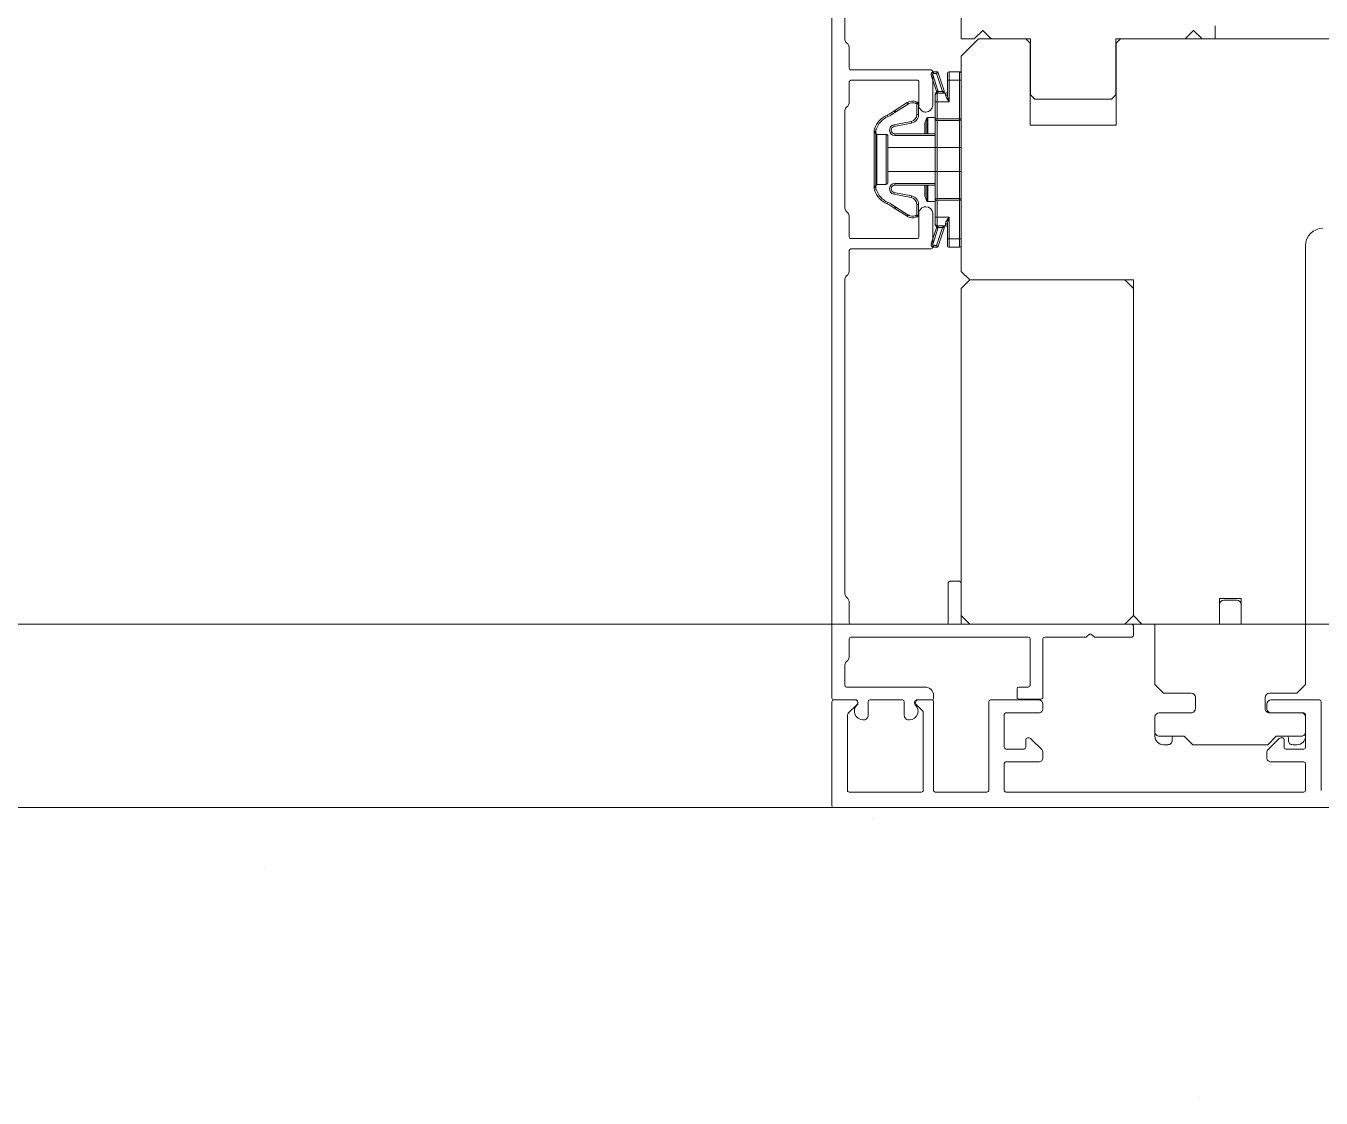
# Model space of a CAD drawing. Header units: metres. Extents: x 0.003 to 0.843, y 0.003 to 0.597.
# Drawn here: x 0.420288 to 0.423296, y 0.201496 to 0.203988 of the extents above; entities that cross this region are included whole.
import ezdxf

# ---------------------------------------------------------------- set-up
doc = ezdxf.new("R2010")
doc.units = ezdxf.units.M
for name, pattern in [('AUSGEZOGEN', [0]), ('PHANTOM', [63.50000000000001, 31.75, -6.35, 6.35, -6.35, 6.35, -6.35]), ('PUNKT', [6.35, 0, -6.35]), ('VERDECKT', [9.524999999999999, 6.35, -3.175])]:
    doc.linetypes.add(name, pattern=pattern)
for name, color, linetype, lineweight in [('Bodenplatte', 7, 'AUSGEZOGEN', 18), ('Decke', 7, 'AUSGEZOGEN', 35), ('Deckendaemmung', 7, 'AUSGEZOGEN', 13), ('Fenster', 7, 'AUSGEZOGEN', 18), ('Wand Beton bewehrt', 7, 'AUSGEZOGEN', 35)]:
    doc.layers.add(name, color=color, linetype=linetype, lineweight=lineweight)

msp = doc.modelspace()

# ---------------------------------------------------------------- linework, layer by layer
at = {"layer": 'Bodenplatte', "color": 92, "linetype": 'VERDECKT', "lineweight": 18, "true_color": 0x00c600}
msp.add_line((0.3223599928617479, 0.2025973625236443), (0.6343599858880049, 0.2025973625236443), dxfattribs=at)
at = {"layer": 'Decke', "color": 92, "linetype": 'PHANTOM', "lineweight": 18, "true_color": 0x00c600}
msp.add_line((0.3223599928617479, 0.2025973625236443), (0.6343599858880049, 0.2025973625236443), dxfattribs=at)
at = {"layer": 'Deckendaemmung', "color": 211, "linetype": 'AUSGEZOGEN', "lineweight": 13, "true_color": 0xff70ff}
for p, q in [((0.4222532176147558, 0.2021442205277), (0.4222532176147558, 0.2021442205277)), ((0.4208437723122629, 0.202030819249485), (0.4208437723122629, 0.202030819249485)), ((0.4230146409051097, 0.2014961985155611), (0.4230146409051097, 0.2014961985155611))]:
    msp.add_line(p, q, dxfattribs=at)
at = {"layer": 'Fenster', "color": 7, "linetype": 'AUSGEZOGEN', "lineweight": 13}
for p, q in [((0.4221600098893176, 0.2024253548004686), (0.422160006535746, 0.2043533547603233)), ((0.4224600063896671, 0.2039573552906673), (0.4224600056939054, 0.2043573552817257)), ((0.4221901838011686, 0.2042233548157188), (0.4221900072269467, 0.2039561010524231)), ((0.4230500063236426, 0.2039877322277698), (0.4230500063764788, 0.2039573563169156)), ((0.4224600064569394, 0.2039173552908815), (0.4225000063864693, 0.2039573553597661)), ((0.4224900063889967, 0.2039573553428495), (0.4224600063896671, 0.2039573552906673)), ((0.4225100063537615, 0.2039773553771902), (0.4224900063889967, 0.2039573553428495)), ((0.4225000063864693, 0.2039573553597661), (0.422610006386314, 0.20395735555166)), ((0.4225300063881024, 0.203957355412425), (0.4225100063537615, 0.2039773553771902)), ((0.4226210063860682, 0.2039573555707107), (0.4225300063881024, 0.203957355412425)), ((0.422610006386314, 0.20395735555166), (0.4226200064034847, 0.2039473555692771)), ((0.4226210066121912, 0.2038273555736168), (0.4226210063860682, 0.2039573555707107)), ((0.4229800063780438, 0.2039573561951575), (0.4228190063816423, 0.2039573559151131)), ((0.4228190063816423, 0.2039573559151131), (0.4228190066077651, 0.2038273559180189)), ((0.4228200063990141, 0.2039473559171579), (0.4228300063813964, 0.203957355934329)), ((0.4228300063813964, 0.203957355934329), (0.4236200063569608, 0.2039573573102716)), ((0.4230000063428085, 0.2039773562294982), (0.4229800063780438, 0.2039573561951575)), ((0.4230200063771496, 0.2039573562647334), (0.4230000063428085, 0.2039773562294982)), ((0.4230500063764788, 0.2039573563169156), (0.4230200063771496, 0.2039573562647334)), ((0.422200007262275, 0.2039356071686971), (0.4222000073420737, 0.2038896071697255)), ((0.4226200064034847, 0.2039473555692771), (0.4226200067339714, 0.2037573555735244)), ((0.4228200067295009, 0.2037573559214057), (0.4228200063990141, 0.2039473559171579)), ((0.4224600073266415, 0.2034173553009123), (0.4224600064569394, 0.2039173552908815)), ((0.4222040073489232, 0.2038856071767537), (0.4223900074271864, 0.2038856075001964)), ((0.4223903015022035, 0.2038734186919169), (0.4223941053994467, 0.203874655771157)), ((0.4224023892437009, 0.2038362500732392), (0.4223903015022035, 0.2038734186919169)), ((0.4223940074340527, 0.2038816075072487), (0.4223940075697959, 0.2038036075094269)), ((0.4223941053994467, 0.203874655771157), (0.422406193140944, 0.2038374871524793)), ((0.422396007337604, 0.2038812743106433), (0.4224057467521845, 0.2038812743276294)), ((0.422396007337604, 0.2038812743106433), (0.4223960073445802, 0.2038772743107329)), ((0.4224028413960566, 0.2038772743226523), (0.4223960073445802, 0.2038772743107329)), ((0.4224057467521845, 0.2038812743276294), (0.4224028413960566, 0.2038772743226523)), ((0.4224165003605712, 0.2038352743474129), (0.4224028413960566, 0.2038772743226523)), ((0.4224057467521845, 0.2038812743276294), (0.4224203042578143, 0.2038365114266531)), ((0.4224280073438648, 0.2038772743665423), (0.4224280073717699, 0.2038612743669005)), ((0.4224320073716804, 0.2038612743738764), (0.4224320073367995, 0.2038812743734293)), ((0.4224320073367995, 0.2038812743734293), (0.4224560073362628, 0.2038812744152865)), ((0.4224560073362628, 0.2038812744152865), (0.422456007371144, 0.2038612744157336)), ((0.4224600073710547, 0.2038612744227102), (0.4224600073431496, 0.2038772744223524)), ((0.4222000073977344, 0.2038576071701432), (0.4222000074779609, 0.2038116071711707)), ((0.4223580074695383, 0.2038616074453448), (0.4222040073906688, 0.2038616071770294)), ((0.422362007578086, 0.2037992643079647), (0.4223620074764253, 0.2038576074524099)), ((0.4224023892437009, 0.2038362500732392), (0.422406193140944, 0.2038374871524793)), ((0.4224023928390382, 0.2038337870251849), (0.4224025645848802, 0.2038346059794294)), ((0.4224025645848802, 0.2038346059794294), (0.4224025832115307, 0.2038351436620556)), ((0.4224025832115307, 0.2038351436620556), (0.422406581076604, 0.2038352743301129)), ((0.4224065438223653, 0.2038347366474541), (0.4224062003292531, 0.2038339176929099)), ((0.422406581076604, 0.2038352743301129), (0.4224065438223653, 0.2038347366474541)), ((0.422406581076604, 0.2038352743301129), (0.4224165003605712, 0.2038352743474129)), ((0.4224203042578143, 0.2038365114266531), (0.4224165003605712, 0.2038352743474129)), ((0.4224173049837094, 0.20383403727621), (0.4224165003605712, 0.2038352743474129)), ((0.4224203042578143, 0.2038365114266531), (0.4224211088831102, 0.2038340372828439)), ((0.422428007427774, 0.2038291629114379), (0.4224280073717699, 0.2038612743669005)), ((0.4224320073716804, 0.2038612743738764), (0.4224280073717699, 0.2038612743669005)), ((0.4224320074588832, 0.2038112743749939), (0.4224320073716804, 0.2038612743738764)), ((0.422456007371144, 0.2038612744157336), (0.4224320073716804, 0.2038612743738764)), ((0.4224560075277017, 0.203771508026251), (0.422456007371144, 0.2038612744157336)), ((0.422456007371144, 0.2038612744157336), (0.4224600073710547, 0.2038612744227102)), ((0.4224600073710547, 0.2038612744227102), (0.4224600075276124, 0.2037715080332269)), ((0.4223060809797873, 0.2037912579629883), (0.4223344997087753, 0.2038093627597564)), ((0.4223366489130446, 0.2038059891977969), (0.4223082301840564, 0.2037878844010288)), ((0.4223344997087753, 0.2038093627597564), (0.4223366489130446, 0.2038059891977969)), ((0.4223354371749188, 0.2038099245864141), (0.4223373988859592, 0.2038064386591232)), ((0.4223556982053041, 0.2038114568933575), (0.422354283077947, 0.2038077155815763)), ((0.4223558016226837, 0.203811418102478), (0.4223544071788024, 0.2038076690325206)), ((0.4223570074100845, 0.2038067018922316), (0.4223544071788024, 0.2038076690325206)), ((0.4223558016226837, 0.203811418102478), (0.4223584018539658, 0.2038104509621899)), ((0.4223570074100845, 0.2038067018922316), (0.4223584018539658, 0.2038104509621899)), ((0.4223610074099952, 0.2038067018992078), (0.4223570074100845, 0.2038067018922316)), ((0.4223570074539079, 0.2037815745465437), (0.4223570074100845, 0.2038067018922316)), ((0.4223610074099952, 0.2038067018992078), (0.4223610074538187, 0.2037815745535199)), ((0.4224000074316938, 0.2038272743188267), (0.4224000074284558, 0.2038291307234354)), ((0.4224000074316938, 0.2038272743188267), (0.4224000074595983, 0.2038112743191846)), ((0.4224000074595983, 0.2038112743191846), (0.4224040074595092, 0.2038112743261609)), ((0.4224000075289535, 0.203771507928584), (0.4224000074595983, 0.2038112743191846)), ((0.422400123249409, 0.2038300863208619), (0.422400007534503, 0.2038291598571086)), ((0.4224004504021783, 0.2038309603653425), (0.422400123249409, 0.2038300863208619)), ((0.4224010960525566, 0.2038318737014611), (0.4224004504021783, 0.2038309603653425)), ((0.4224020583265991, 0.2038322181125377), (0.4224010960525566, 0.2038318737014611)), ((0.422401296387412, 0.2038320718622045), (0.422401987345191, 0.2038329090919329)), ((0.422401987345191, 0.2038329090919329), (0.4224023928390382, 0.2038337870251849)), ((0.422402927878421, 0.2038323016581713), (0.4224020583265991, 0.2038322181125377)), ((0.422403987052239, 0.2038322062669854), (0.422402927878421, 0.2038323016581713)), ((0.4224053893400276, 0.2038330397589512), (0.4224040074230092, 0.2038322025280172)), ((0.4224040074230092, 0.2038322025280172), (0.422404007424628, 0.2038312743257139)), ((0.4224040074595092, 0.2038112743261609), (0.422404007424628, 0.2038312743257139)), ((0.422404007424628, 0.2038312743257139), (0.422424007424181, 0.2038312743605948)), ((0.4224040074595092, 0.2038112743261609), (0.422404007528864, 0.2037715079355599)), ((0.4224320074588832, 0.2038112743749939), (0.4224040074595092, 0.2038112743261609)), ((0.4224062003292531, 0.2038339176929099), (0.4224053893400276, 0.2038330397589512)), ((0.422424007424181, 0.2038312743605948), (0.4224240074330631, 0.2038261814805587)), ((0.4224248570517178, 0.2038228309854726), (0.4224240074330631, 0.2038261814805587)), ((0.4224268092648174, 0.2038191107187991), (0.4224248570517178, 0.2038228309854726)), ((0.4224290750842214, 0.2038155574425937), (0.4224268092648174, 0.2038191107187991)), ((0.422428007427774, 0.2038291629114379), (0.4224284322411919, 0.2038251423162984)), ((0.4224284322411919, 0.2038251423162984), (0.4224294083522833, 0.2038206779939065)), ((0.4224320074588832, 0.2038112743749939), (0.4224290750842214, 0.2038155574425937)), ((0.4224294083522833, 0.2038206779939065), (0.4224305412663235, 0.2038164140596932)), ((0.4224305412663235, 0.2038164140596932), (0.4224320074588832, 0.2038112743749939)), ((0.4226310066293614, 0.2038173555912349), (0.4226210066121912, 0.2038273555736168)), ((0.4228090066253827, 0.2038173559008488), (0.4226310066293614, 0.2038173555912349)), ((0.4228190066077651, 0.2038273559180189), (0.4228090066253827, 0.2038173559008488)), ((0.4221900075139271, 0.2037911132526565), (0.4221900079097564, 0.2035641010607951)), ((0.4222882406781867, 0.2037805660120467), (0.4222898708351177, 0.203776913261348)), ((0.4223047463052679, 0.2037903293115605), (0.4223071624444409, 0.2037871414798869)), ((0.4223060809797873, 0.2037912579629883), (0.4223082301840564, 0.2037878844010288)), ((0.4223610074538187, 0.2037815745535199), (0.4223570074539079, 0.2037815745465437)), ((0.4223690786609619, 0.2037905363984296), (0.4223631791558685, 0.2037964358829449)), ((0.4223761281588993, 0.2037631056649393), (0.4223803751665065, 0.2037747742857601)), ((0.4223780075980584, 0.2037876074818801), (0.4223761497337241, 0.2037876074786396)), ((0.4223806241368045, 0.2037747742861943), (0.4223803751665065, 0.2037747742857601)), ((0.4223806241368045, 0.2037747742861943), (0.4223806242022071, 0.2037372740002234)), ((0.4223810743806217, 0.2037747742869802), (0.4223807962439763, 0.2037747742864945)), ((0.4223816074077521, 0.2037747742879092), (0.4223810743806217, 0.2037747742869802)), ((0.4223821369430271, 0.2037747742888328), (0.4223816074077521, 0.2037747742879092)), ((0.4223825035874066, 0.2037372740035012), (0.422382503522004, 0.2037747742894726)), ((0.4224000075232567, 0.2037747743200003), (0.422382503522004, 0.2037747742894726)), ((0.4222590427514675, 0.2037484015657056), (0.4222628357177853, 0.2037471313665879)), ((0.4223035553297251, 0.2037576269392226), (0.4223441973684898, 0.2037658957292788)), ((0.4223043528082809, 0.2037537072418827), (0.4223035553297251, 0.2037576269392226)), ((0.422344994847046, 0.2037619760319385), (0.4223043528082809, 0.2037537072418827)), ((0.422344994847046, 0.2037619760319385), (0.4223441973684898, 0.2037658957292788)), ((0.4223760075453371, 0.2037624216244572), (0.4223760075891957, 0.2037372739921716)), ((0.4223761282039515, 0.2037372739923817), (0.4223761281588993, 0.2037631056649393)), ((0.4224000075289535, 0.203771507928584), (0.422404007528864, 0.2037715079355599)), ((0.4224000078576514, 0.2035830404289668), (0.4224000075289535, 0.203771507928584)), ((0.422404007535185, 0.2037678835605675), (0.422404007528864, 0.2037715079355599)), ((0.422404007528864, 0.2037715079355599), (0.4224560075277017, 0.203771508026251)), ((0.422404007535185, 0.2037678835605675), (0.4224040078512409, 0.203586664810935)), ((0.4224560075340228, 0.2037678836512583), (0.422404007535185, 0.2037678835605675)), ((0.4224560075340228, 0.2037678836512583), (0.4224560075277017, 0.203771508026251)), ((0.4224600075276124, 0.2037715080332269), (0.4224560075277017, 0.203771508026251)), ((0.4224560078500786, 0.2035866649016262), (0.4224560075340228, 0.2037678836512583)), ((0.4224600075276124, 0.2037715080332269), (0.4224600078563102, 0.2035830405336096)), ((0.4226200067339714, 0.2037573555735244), (0.4228200067295009, 0.2037573559214057)), ((0.4222580078094514, 0.2036124968302552), (0.4222580075835026, 0.2037420505352361)), ((0.4222580075835026, 0.2037420505352361), (0.422262007583413, 0.2037420505422124)), ((0.4222640075951879, 0.2037352736103089), (0.4222580075848574, 0.2037412735997105)), ((0.422262007583413, 0.2037420505422124), (0.4222620078093621, 0.2036124968372315)), ((0.4222640075951879, 0.2037352736103089), (0.4222640077974984, 0.2036192736129019)), ((0.4222860075946959, 0.2037352736486783), (0.4222640075951879, 0.2037352736103089)), ((0.4222860077970064, 0.2036192736512712), (0.4222860075946959, 0.2037352736486783)), ((0.4222900076015829, 0.2037312736557442), (0.4222900077899409, 0.2036232736581578)), ((0.4223060075907605, 0.2037372738700874), (0.4224000075886594, 0.2037372740340293)), ((0.4223060075907605, 0.2037372738700874), (0.4223060075977367, 0.2037332738701771)), ((0.4224000075956355, 0.2037332740341185), (0.4223060075977367, 0.2037332738701771)), ((0.4224600076431284, 0.2037052739528145), (0.4222900076469281, 0.2037052736563251)), ((0.4224600077407955, 0.2036492739540663), (0.4222900077445953, 0.2036492736575769)), ((0.4222640077974984, 0.2036192736129019), (0.4222580078080967, 0.2036132736025716)), ((0.4222580078094514, 0.2036124968302552), (0.4222620078093621, 0.2036124968372315)), ((0.4222590431146234, 0.2036061454598476), (0.4222628360534995, 0.2036074157409053)), ((0.4222860077970064, 0.2036192736512712), (0.4222640077974984, 0.2036192736129019)), ((0.4223043511566603, 0.2036008217317344), (0.4223035536917767, 0.2035969020316124)), ((0.4223441976776461, 0.2035886329930495), (0.4223035536917767, 0.2035969020316124)), ((0.4223043511566603, 0.2036008217317344), (0.4223449951425296, 0.2035925526931706)), ((0.4223060078000467, 0.2036172741595797), (0.4223060077930705, 0.20362127415949)), ((0.4223060077930705, 0.20362127415949), (0.4224000077909694, 0.2036212743234314)), ((0.4224000077979456, 0.2036172743235211), (0.4223060078000467, 0.2036172741595797)), ((0.4223760077984821, 0.2036172742816635), (0.4223760078423403, 0.2035921269361875)), ((0.4223761284582893, 0.2035914428961264), (0.4223761284132378, 0.203617274281874)), ((0.4223806244114934, 0.2036172742897152), (0.4223806244768955, 0.2035797742905534)), ((0.4223825038620951, 0.2035797742938312), (0.4223825037966931, 0.203617274292993)), ((0.4222882409194262, 0.2035739820087793), (0.4222898710579467, 0.2035776347676943)), ((0.4223047880365053, 0.2035641873635472), (0.4223072061329822, 0.2035673737107837)), ((0.4223061325563804, 0.2035632512524508), (0.4223082817488817, 0.2035666248219073)), ((0.4223082817488817, 0.2035666248219073), (0.4223365368317064, 0.2035486244182021)), ((0.4223449951425296, 0.2035925526931706), (0.4223441976776461, 0.2035886329930495)), ((0.4223570078615431, 0.2035478464785102), (0.4223570078177538, 0.2035729542204672)), ((0.4223610078176643, 0.203572954227443), (0.4223570078177538, 0.2035729542204672)), ((0.4223610078176643, 0.203572954227443), (0.4223610078614538, 0.203547846485486)), ((0.4223631795692501, 0.2035587790329373), (0.4223690790538203, 0.2035646785379754)), ((0.4223761284582893, 0.2035914428961264), (0.4223803755065977, 0.2035797742901191)), ((0.4223761501163928, 0.203567607482365), (0.4223780079807274, 0.2035676074855879)), ((0.4223803755065977, 0.2035797742901191), (0.4223806244768955, 0.2035797742905534)), ((0.4223807965840674, 0.2035797742908531), (0.4223810747207127, 0.2035797742913387)), ((0.4223810747207127, 0.2035797742913387), (0.4223816077478431, 0.2035797742922683)), ((0.4223816077478431, 0.2035797742922683), (0.422382137283118, 0.2035797742931923)), ((0.4224000078633477, 0.2035797743243593), (0.4223825038620951, 0.2035797742938312)), ((0.4224000078576514, 0.2035830404289668), (0.4224040078575621, 0.2035830404359422)), ((0.4224000079270058, 0.2035432743251754), (0.4224000078576514, 0.2035830404289668)), ((0.4224040078575621, 0.2035830404359422), (0.4224040078512409, 0.203586664810935)), ((0.4224040078512409, 0.203586664810935), (0.4224560078500786, 0.2035866649016262)), ((0.4224560078563995, 0.2035830405266334), (0.4224040078575621, 0.2035830404359422)), ((0.4224040078575621, 0.2035830404359422), (0.4224040079269165, 0.2035432743321512)), ((0.4224560078563995, 0.2035830405266334), (0.4224560078500786, 0.2035866649016262)), ((0.4224560078563995, 0.2035830405266334), (0.4224600078563102, 0.2035830405336096)), ((0.4224560080129569, 0.2034932744239596), (0.4224560078563995, 0.2035830405266334)), ((0.4224600078563102, 0.2035830405336096), (0.4224600080128674, 0.2034932744309358)), ((0.4222000079441214, 0.2035436071770687), (0.4222000080239203, 0.2034976071780971)), ((0.4223343876392047, 0.2035452508487456), (0.4223061325563804, 0.2035632512524508)), ((0.4223343876392047, 0.2035452508487456), (0.4223365368317064, 0.2035486244182021)), ((0.4223347624557494, 0.203545017838927), (0.4223368366849418, 0.2035484380103472)), ((0.4223556995386083, 0.2035430913536739), (0.4223542842539912, 0.2035468326059691)), ((0.4223544059037285, 0.2035468782490212), (0.4223570078615431, 0.2035478464785102)), ((0.4223558009133894, 0.2035431293895508), (0.4223544059037285, 0.2035468782490212)), ((0.4223584028712041, 0.2035440976190394), (0.4223558009133894, 0.2035431293895508)), ((0.4223584028712041, 0.2035440976190394), (0.4223570078615431, 0.2035478464785102)), ((0.4223570078615431, 0.2035478464785102), (0.4223610078614538, 0.203547846485486)), ((0.4223620081026108, 0.2034976074593965), (0.4223620080013068, 0.2035559506038421)), ((0.4223940080081258, 0.2035516075137016), (0.4223940081437297, 0.2034736075158799)), ((0.4224000079270058, 0.2035432743251754), (0.4224040079269165, 0.2035432743321512)), ((0.4224000079270058, 0.2035432743251754), (0.4224000079549106, 0.2035272743255328)), ((0.4224040079617977, 0.2035232743325983), (0.4224040079269165, 0.2035432743321512)), ((0.4224040079269165, 0.2035432743321512), (0.4224320079262905, 0.2035432743809852)), ((0.4224246949417668, 0.2035313227955612), (0.4224268114204572, 0.2035354407970522)), ((0.4224268114204572, 0.2035354407970522), (0.4224292973911714, 0.2035393225025955)), ((0.4224294096829375, 0.2035338740866096), (0.4224283514486195, 0.2035289324874048)), ((0.4224292973911714, 0.2035393225025955), (0.4224320079262905, 0.2035432743809852)), ((0.4224306526635553, 0.2035385321302265), (0.4224294096829375, 0.2035338740866096)), ((0.4224320079262905, 0.2035432743809852), (0.4224306526635553, 0.2035385321302265)), ((0.4224320080134932, 0.2034932743821028), (0.4224320079262905, 0.2035432743809852)), ((0.4223903021863773, 0.2034811299185876), (0.4224023897982262, 0.2035182985794291)), ((0.4224061936997847, 0.2035170615134566), (0.4223941060879356, 0.2034798928526157)), ((0.4224000079581484, 0.2035254179209251), (0.4224000079549106, 0.2035272743255328)), ((0.4224000080642973, 0.2035253887872513), (0.4224000580349492, 0.2035247869709196)), ((0.4224000580349492, 0.2035247869709196), (0.4224004107621531, 0.2035236685906262)), ((0.4224004107621531, 0.2035236685906262), (0.4224010965918169, 0.2035226749466961)), ((0.4224012969273636, 0.2035224767866508), (0.4224010965918169, 0.2035226749466961)), ((0.4224010965918169, 0.2035226749466961), (0.4224020588632065, 0.2035223305397376)), ((0.4224016071248224, 0.2035221571296607), (0.4224012969273652, 0.2035224767866489)), ((0.4224020270825206, 0.2035215748215119), (0.4224016071248224, 0.2035221571296607)), ((0.4224023932088081, 0.2035207621744676), (0.4224020270825206, 0.2035215748215119)), ((0.4224020588632065, 0.2035223305397376), (0.4224029283951944, 0.203522246996497)), ((0.4224061936997847, 0.2035170615134566), (0.4224023897982262, 0.2035182985794291)), ((0.422402565112287, 0.2035199428828514), (0.4224023932088081, 0.2035207621744676)), ((0.4224025837621966, 0.2035194049912889), (0.422402565112287, 0.2035199428828514)), ((0.4224065816277257, 0.2035192743371763), (0.4224025837621966, 0.2035194049912889)), ((0.4224028420936792, 0.203477274331593), (0.4224165009116934, 0.2035192743544763)), ((0.4224029283951944, 0.203522246996497), (0.4224039875916831, 0.203522342391078)), ((0.4224240079613503, 0.2035232743674796), (0.4224040079617977, 0.2035232743325983)), ((0.4224040079617973, 0.2035232743325983), (0.4224040079634164, 0.2035223461302944)), ((0.4224040079634164, 0.2035223461302944), (0.4224046283577766, 0.203522026473845)), ((0.4224046283577766, 0.203522026473845), (0.4224054682721575, 0.2035214441664289)), ((0.4224054682721575, 0.2035214441664289), (0.4224062005233155, 0.2035206315200225)), ((0.4224203048132515, 0.2035180372885048), (0.4224057474637597, 0.2034732743367496)), ((0.4224062005233155, 0.2035206315200225), (0.4224065443288441, 0.2035198122287066)), ((0.4224065443288441, 0.2035198122287066), (0.4224065816277257, 0.2035192743371763)), ((0.4224165009116934, 0.2035192743544763), (0.4224065816277257, 0.2035192743371763)), ((0.4224165009116934, 0.2035192743544763), (0.4224173055305162, 0.2035205114284859)), ((0.4224203048132515, 0.2035180372885048), (0.4224165009116934, 0.2035192743544763)), ((0.422421109429917, 0.2035205114351202), (0.4224203048132515, 0.2035180372885048)), ((0.4224240079524681, 0.2035283672475153), (0.4224246949417668, 0.2035313227955612)), ((0.4224240079524681, 0.2035283672475153), (0.4224240079613503, 0.2035232743674796)), ((0.4224283514486195, 0.2035289324874048), (0.4224280079575787, 0.2035253858305887)), ((0.4224280080135826, 0.2034932743751265), (0.4224280079575787, 0.2035253858305887)), ((0.4222040080307696, 0.2034936071851254), (0.4223580081096391, 0.2034936074525477)), ((0.4223903021863773, 0.2034811299185876), (0.4223941060879356, 0.2034798928526157)), ((0.4223960080491793, 0.2034732743197633), (0.4223960080422028, 0.2034772743196741)), ((0.4223960080422028, 0.2034772743196741), (0.4224028420936792, 0.203477274331593)), ((0.4224057474637597, 0.2034732743367496), (0.4223960080491793, 0.2034732743197633)), ((0.4224057474637597, 0.2034732743367496), (0.4224028420936792, 0.203477274331593)), ((0.4224320080134932, 0.2034932743821028), (0.4224280080135826, 0.2034932743751265)), ((0.4224280080135826, 0.2034932743751265), (0.4224280080414876, 0.2034772743754838)), ((0.4224320080134932, 0.2034932743821028), (0.4224560080129569, 0.2034932744239596)), ((0.4224320080483743, 0.2034732743825498), (0.4224320080134932, 0.2034932743821028)), ((0.4224560080478378, 0.2034732744244065), (0.4224320080483743, 0.2034732743825498)), ((0.4224560080129569, 0.2034932744239596), (0.4224600080128674, 0.2034932744309358)), ((0.4224560080129569, 0.2034932744239596), (0.4224560080478378, 0.2034732744244065)), ((0.4224600080407724, 0.2034772744312937), (0.4224600080128674, 0.2034932744309358)), ((0.4232600072031628, 0.2034773566931408), (0.4232600087373744, 0.2025973567128113)), ((0.422200008079581, 0.2034656071785144), (0.4222000081598073, 0.2034196071795427)), ((0.4223900081507786, 0.2034696075090165), (0.4222040080725153, 0.2034696071854014)), ((0.4224800073609825, 0.2033973553361844), (0.4224600073266415, 0.2034173553009123)), ((0.4221900081957736, 0.2033991132610286), (0.4221900094677385, 0.2026678487501681)), ((0.4224800073609825, 0.2033973553366905), (0.4224600073962179, 0.2033773553023489)), ((0.4228400073529355, 0.2033973559628758), (0.4224800073609825, 0.2033973553366905)), ((0.4228600073536979, 0.2033973559978649), (0.4224800073609825, 0.2033973553361844)), ((0.4228600073872762, 0.203377355998111), (0.4228400073529355, 0.2033973559628758)), ((0.4228600087104336, 0.2026173560153002), (0.4228600073536979, 0.2033973559978649)), ((0.4224600073962179, 0.2033773553023489), (0.422460008718165, 0.2026173553193376)), ((0.4228600087092237, 0.2026173560150997), (0.4228600073872762, 0.203377355998111)), ((0.4224300095812819, 0.2026013552675145), (0.4224300094212569, 0.2026933552654582)), ((0.4224340094142098, 0.2026973552723262), (0.4224560094137179, 0.2026973553105931)), ((0.4224600094205862, 0.2026933553176404), (0.4224600095806116, 0.2026013553196972)), ((0.4222000095030666, 0.2026473548664417), (0.4222000095828565, 0.2026013548674705)), ((0.4231100086360841, 0.2026573564498617), (0.4230600086371868, 0.2026573563626589)), ((0.4230600086371868, 0.2026573563626589), (0.4230600087396303, 0.202597356364)), ((0.4230600086634815, 0.202643356363144), (0.4230600087434943, 0.2025973563642324)), ((0.4230850086455286, 0.2026533564064057), (0.4230700086458638, 0.2026533563803141)), ((0.4231000086451933, 0.2026533564324969), (0.4230850086455286, 0.2026533564064057)), ((0.4231100087407275, 0.2025973564512029), (0.4231100086360841, 0.2026573564498617)), ((0.4231100087423766, 0.2025973564512029), (0.4231100086623636, 0.2026433564501145)), ((0.422460008718165, 0.2026173553193376), (0.422480008752506, 0.2025973553545728)), ((0.4228400087444588, 0.202597355980758), (0.4228600087092237, 0.2026173560150997)), ((0.4228800087447746, 0.2025973560505732), (0.4228600087104336, 0.2026173560153002)), ((0.422204009589725, 0.2025973548744987), (0.4224260095883292, 0.2025973552606461)), ((0.4224640095874799, 0.2025973553267436), (0.4228560095787171, 0.2025973560085899)), ((0.422480008752506, 0.2025973553545728), (0.4228400087444588, 0.202597355980758)), ((0.4227571811948266, 0.2025737700640307), (0.4227519385506762, 0.2025685274016424)), ((0.4227680807118918, 0.2025685274291659), (0.4227628380489497, 0.2025737700738705)), ((0.4228600095855852, 0.2025933560156373), (0.422860009623852, 0.2025713560161289)), ((0.4230600087396303, 0.202597356364), (0.4228800087447746, 0.2025973560505732)), ((0.4230600087434943, 0.2025973563642324), (0.422910008746847, 0.2025973561035589)), ((0.422910008746847, 0.2025973561035589), (0.4229100089903106, 0.2024573561068423)), ((0.4232600087373744, 0.2025973567128113), (0.4231100087407275, 0.2025973564512029)), ((0.4232600087390235, 0.2025973567123506), (0.4231100087423766, 0.2025973564512029)), ((0.4232600089825935, 0.202457356715634), (0.4232600087390235, 0.2025973567123506)), ((0.4222000096489625, 0.2025633548682822), (0.4222000097187527, 0.2025233548691763)), ((0.422616010461935, 0.2025673555918052), (0.4222040096419155, 0.2025673548751693)), ((0.4226200106566591, 0.2024553555958255), (0.4226200104688035, 0.2025633555988525)), ((0.4226500104681331, 0.2025633556510348), (0.422650010704692, 0.2024273556486337)), ((0.4227491101255508, 0.2025673558233198), (0.4226540104610859, 0.2025673556579027)), ((0.4228560096308991, 0.2025673560092614), (0.4227709091409913, 0.2025673558612366)), ((0.4221900097547189, 0.2025028609506622), (0.4221900098373511, 0.2024553548519802)), ((0.4221940098442194, 0.2024513548590271), (0.4223760098404463, 0.2024513551755995)), ((0.422594010664198, 0.2024513555506906), (0.4226160106637061, 0.2024513555889571)), ((0.4229100089903106, 0.2024573561068423), (0.4229300090246438, 0.2024373561420476)), ((0.4232400090178361, 0.2024373566812629), (0.4232600089825935, 0.202457356715634)), ((0.4222140087545811, 0.2024213549150596), (0.4221640087556986, 0.2024213548280891)), ((0.4222160098962053, 0.2024213548979647), (0.4221640098961858, 0.2024213548075149)), ((0.4223240098937909, 0.2024213550858198), (0.4222480098954899, 0.2024213549536258)), ((0.422392009892271, 0.2024213552041002), (0.4223560098930756, 0.202421355141481)), ((0.4223920087506021, 0.2024213552165943), (0.4223600087513174, 0.2024213551609332)), ((0.4223960098747873, 0.2024313552108342), (0.4223960098852241, 0.2024253552109685)), ((0.422640009573683, 0.2024213556519476), (0.4225280095761865, 0.2024213554571343)), ((0.4225900107060331, 0.2024273555442692), (0.4225900106712451, 0.2024473555438222)), ((0.422646010711739, 0.2024233556417649), (0.4225940107129015, 0.2024233555513161)), ((0.4229300090246438, 0.2024373561420476), (0.4229940090229889, 0.2024373562532938)), ((0.4230040090401446, 0.2024273562709118), (0.4230040090853689, 0.2024013562716041)), ((0.4231660090823481, 0.2024013565533874), (0.4231660090371236, 0.2024273565526955)), ((0.423176009019491, 0.2024373565698656), (0.4232400090178361, 0.2024373566812629)), ((0.4232920090423468, 0.2024213567860384), (0.4231800090448503, 0.2024213565912246)), ((0.4221600087627456, 0.2024173548212212), (0.4221600091836816, 0.2021753548185516)), ((0.4221977661677052, 0.2023906269654336), (0.4222182514129893, 0.2024111122819814)), ((0.4222200099102249, 0.2024132434489225), (0.4222200099030733, 0.202417354905011)), ((0.422244009902537, 0.2024173549467573), (0.4222440099581979, 0.2023853549474725)), ((0.4223280099563202, 0.2023853550935828), (0.4223280099006592, 0.2024173550928672)), ((0.4223520099001227, 0.2024173551346126), (0.422352009907274, 0.2024132436785239)), ((0.4223557661285413, 0.2024111125130958), (0.4223720088013853, 0.2023948698967575)), ((0.4223720088013853, 0.2023948698967575), (0.4223720091205919, 0.2022113551945795)), ((0.4223960091157878, 0.2022113552363253), (0.4223960087574701, 0.2024173552236416)), ((0.4225240095832336, 0.2024173554502659), (0.4225240099415509, 0.2022113554589705)), ((0.4225640096275637, 0.2023913555204231), (0.4226400096258651, 0.2023913556526181)), ((0.4226500096082474, 0.2024013556697887), (0.4226500095908535, 0.2024113556695648)), ((0.4229940091029867, 0.202391356254434), (0.4229200091053886, 0.2023913561257178)), ((0.423170009062468, 0.2024113565740545), (0.4231700090798617, 0.202401356574278)), ((0.4232500090971167, 0.2023913566997216), (0.4231760090995186, 0.202391356571005)), ((0.4231800090970326, 0.2023913565918952), (0.4232560090953335, 0.2023913567240902)), ((0.4232960094075321, 0.2022113568017899), (0.423296009049215, 0.2024173567930848)), ((0.4221960091202581, 0.2022113548884446), (0.4221960088158111, 0.2023863843217842)), ((0.4222340099758152, 0.2023753549303023), (0.4222320099758601, 0.2023753549268231)), ((0.4223400099734462, 0.2023753551146792), (0.4223380099734908, 0.2023753551112)), ((0.4225600097668051, 0.2023113557937718), (0.4225600096346108, 0.2023873555135547)), ((0.4229100091230062, 0.2023813561085472), (0.4229100091821462, 0.2023473561094511)), ((0.4232600091022017, 0.2023873567311371), (0.423260009234396, 0.2023113570113537)), ((0.423260009173427, 0.2023473567182432), (0.4232600091142873, 0.2023813567173388)), ((0.4226158675909016, 0.2023333556120656), (0.422614009726884, 0.2023333556088346)), ((0.4226470808414919, 0.2023062845983864), (0.4226229386636501, 0.2023304266922428)), ((0.4229100091821462, 0.202347356109307), (0.4229100091995399, 0.2023373561096746)), ((0.4229540091981085, 0.2023373561862086), (0.4229200091993165, 0.2023373561270687)), ((0.4229200091993165, 0.2023373561270687), (0.4229500091981979, 0.2023373561792514)), ((0.4229500091981979, 0.2023373561792514), (0.4229780091975723, 0.2023373562279544)), ((0.4229500092155922, 0.2023273561794749), (0.4229500092051556, 0.2023333561793406)), ((0.4229780091975723, 0.2023373562279544), (0.4229980092319131, 0.2023173562631892)), ((0.4231720092280242, 0.2023173565658463), (0.4231920091927887, 0.202337356600187)), ((0.4231970802712076, 0.2023304276909071), (0.4231729381773515, 0.2023062855130652)), ((0.4231920091927887, 0.202337356600187), (0.4232200091921631, 0.2023373566488909)), ((0.4232060091977846, 0.2023333566385604), (0.4232041513337669, 0.202333356635329)), ((0.4232160091922524, 0.2023373566419332), (0.4232500091910447, 0.2023373567010727)), ((0.4232200091921631, 0.2023373566488909), (0.4232500091910447, 0.2023373567010727)), ((0.423220009209557, 0.2023273566491144), (0.4232200091991207, 0.2023333566489796)), ((0.423260009173427, 0.2023473567180991), (0.4232600091908211, 0.2023373567184668)), ((0.4226060097722865, 0.2023073558738738), (0.4225640097736731, 0.2023073558008191)), ((0.4226100097339309, 0.2023293556019662), (0.4226100097652398, 0.2023113558807422)), ((0.422930009233881, 0.2023173561449103), (0.4229400092332097, 0.2023173561623044)), ((0.4229980092319131, 0.2023173562631892), (0.4230850092299689, 0.2023173564145182)), ((0.4230850092299689, 0.2023173564145182), (0.4231720092280242, 0.2023173565658463)), ((0.4232100092359614, 0.2023113569243838), (0.4232100092046527, 0.2023293566456077)), ((0.4232560092414431, 0.2023073570044858), (0.4232140092428298, 0.2023073569314306)), ((0.4232400092260563, 0.2023173566841256), (0.4232300092267276, 0.202317356666732)), ((0.4225600099407459, 0.2022113555215893), (0.4225600098329033, 0.2022733555157065)), ((0.4225640098258562, 0.2022773555225749), (0.4226400098241571, 0.2022773556547695)), ((0.4226500098065397, 0.2022873556719401), (0.4226500097859141, 0.2022992135358277)), ((0.4231700092575282, 0.2022992144403165), (0.4231700092781542, 0.202287356576429)), ((0.4231800092953246, 0.202277356594047), (0.4232560092936259, 0.2022773567262416)), ((0.4232600093004941, 0.2022733567332889), (0.423260009408337, 0.2022113567391712)), ((0.4223680091276384, 0.202207355187712), (0.4222000091271264, 0.2022073548954914)), ((0.4225200099485978, 0.2022073554521025), (0.422400009122656, 0.2022073552433726)), ((0.4232560094154774, 0.2022073567323032), (0.422564009947521, 0.2022073555286366)), ((0.3930159912890679, 0.2021713671179605), (0.4221640091905404, 0.2021713601771535)), ((0.4221640091905497, 0.2021713548255989), (0.4236560102976858, 0.202171357420792))]:
    msp.add_line(p, q, dxfattribs=at)
for centre, radius, start, end in [((0.422200007226723, 0.2039561010697702), 9.999999776489971e-06, 179.9999006059324, 232.0202269492213), ((0.4221840072626326, 0.2039356071409406), 1.599999964234592e-05, 9.939773446445252e-05, 52.02022694909212), ((0.4222040073419839, 0.2038896071766634), 3.999999910534825e-06, 179.9999006022655, 270.0000993939263), ((0.4223900074341422, 0.2038816075002855), 3.999999910625775e-06, 9.973084876615619e-05, 90.00009963405817), ((0.4223960073480686, 0.2038752743107774), 5.999999865889514e-06, 90.00009992772941, 198.0152317920481), ((0.4223960073480686, 0.2038752743107774), 1.999999955296563e-06, 90.0000999282595, 198.01523179196), ((0.4224320073437756, 0.2038772743735184), 3.99999991059303e-06, 90.00009992746435, 179.9999003386106), ((0.4224560073432391, 0.2038772744153756), 3.999999910593043e-06, 9.966138939567454e-05, 90.00009992746435), ((0.422204007397645, 0.2038576071771185), 3.999999910534825e-06, 90.00009992746435, 179.999900072004), ((0.4223580074765145, 0.2038576074454335), 3.999999910607585e-06, 9.99279960037514e-05, 90.00009992905464), ((0.4223985853464572, 0.2038350129939976), 3.999999910594159e-06, 1.872015140208735, 18.01523179209217), ((0.4223985853464572, 0.2038350129939976), 7.999999821184565e-06, 1.872015140208735, 18.01523179259317), ((0.4224240074172044, 0.203835274360505), 3.999999910592948e-06, 270.0000999266692, 9.966138939567454e-05), ((0.4221840074783188, 0.2038116071432654), 1.599999964235303e-05, 307.9799723723447, 9.99279960037514e-05), ((0.4223452457301204, 0.2037924949499579), 1.999999955301923e-05, 119.3687016016006, 122.5000999270689), ((0.4223472074411609, 0.2037890090226673), 2.399999946355824e-05, 69.28119492856996, 119.3687016015999), ((0.4223452457301204, 0.2037924949499579), 1.599999964238309e-05, 119.3687016015259, 122.5000999269318), ((0.4223472074411609, 0.2037890090226673), 1.999999955296553e-05, 69.28119492840581, 119.3687016016396), ((0.4223627738420879, 0.2038301634522594), 2.399999945733189e-05, 249.2811949284813, 249.5976201529872), ((0.4223627738420902, 0.2038301634522658), 1.999999955350347e-05, 249.2811949284378, 249.597620152858), ((0.4223570074100845, 0.2038067018922315), 3.999999910593029e-06, 9.966138939567454e-05, 69.597620152165), ((0.4224040074316042, 0.203827274325803), 3.999999910593036e-06, 90.00009992666922, 179.9999003386106), ((0.4224249127803533, 0.2038352743620839), 3.999999910595404e-06, 198.0152317920922, 263.5019924015663), ((0.4222000075137036, 0.2037911132700969), 9.999999776487525e-06, 127.9799723717538, 179.9999000756513), ((0.4223102477967548, 0.2037312538776172), 5.399999879300608e-05, 114.0503472766635, 161.4851890990413), ((0.4223102477967548, 0.2037312538776172), 4.999999888241292e-05, 114.0503472766943, 161.4851890990491), ((0.4222540073826361, 0.2038572737767144), 8.399999812245445e-05, 294.0503472766737, 307.1594192419303), ((0.4222540073826361, 0.2038572737767144), 8.799999803304931e-05, 294.050347276641, 307.1594192419168), ((0.4223168270011325, 0.2037743901531898), 1.999999955300754e-05, 122.5000999271116, 127.1594192419801), ((0.4223168270011325, 0.2037743901531898), 1.599999964240432e-05, 122.5000999270994, 127.1594192420281), ((0.4223410074542659, 0.2037815745186385), 1.599999964237213e-05, 281.5000999271598, 9.966138939567454e-05), ((0.4223410074542659, 0.2037815745186385), 1.999999955296528e-05, 281.5000999271558, 9.966138939567454e-05), ((0.4223660075779987, 0.2037992643149404), 3.999999912807534e-06, 179.999900072004, 225.0000999288919), ((0.4223761497162833, 0.2037976074784159), 9.99999977655534e-06, 225.0000999269803, 270.0000999266692), ((0.4223780075701535, 0.2038036074815222), 1.599999964235758e-05, 270.000099926868, 9.99279960037514e-05), ((0.4222780075830552, 0.203742050570117), 1.999999955296207e-05, 161.485189099019, 179.9999003386106), ((0.4222780075830552, 0.203742050570117), 1.599999964237221e-05, 161.4851890990378, 179.9999003386106), ((0.4223060075762847, 0.2037455738699017), 1.22999997250736e-05, 101.50009992683, 270.0000999273415), ((0.4223060075762847, 0.2037455738699017), 8.29999981448055e-06, 101.5000999270562, 270.0000999272823), ((0.422378007545292, 0.2037624216279454), 1.999999955296517e-06, 160.0000999271755, 179.9999003386106), ((0.4222860076016722, 0.2037312736487674), 3.999999910593034e-06, 9.966138939567454e-05, 90.00009992666922), ((0.4222780078090045, 0.203612496865136), 1.999999955296809e-05, 179.9999003386106, 198.5160486766363), ((0.4223102477894523, 0.2036232942541273), 5.399999879300607e-05, 198.5160486766477, 245.9499415037203), ((0.4222780078090045, 0.203612496865136), 1.599999964237283e-05, 179.9999003386106, 198.5160486766929), ((0.4223102477894523, 0.2036232942541273), 4.9999998882413e-05, 198.5160486766163, 245.9499415037456), ((0.4222860077900302, 0.2036232736511815), 3.999999910593034e-06, 270.0000999274644, 9.966138939567454e-05), ((0.4223060078145393, 0.2036089645380479), 1.230962144203016e-05, 90.00009992700637, 258.5000999270513), ((0.4223060078145393, 0.2036089645380479), 8.309621531437148e-06, 90.00009992678592, 258.50009992753), ((0.4222000079090512, 0.2035641010771555), 9.999999294884168e-06, 179.9999062635852, 232.0202212945836), ((0.422254008010496, 0.2034972740715711), 8.399999812245344e-05, 52.80539340646772, 65.9499415036916), ((0.422254008010496, 0.2034972740715711), 8.79999980330475e-05, 52.80539340648229, 65.94994150371889), ((0.4223168785188888, 0.2035801190997312), 1.999999955298317e-05, 232.805393406408, 237.5000999271108), ((0.4223168785188883, 0.2035801190997317), 1.599999964234915e-05, 232.8053934064713, 237.5000999271366), ((0.4223410078181111, 0.203572954192562), 1.599999964237398e-05, 9.966138939567454e-05, 78.50009992720592), ((0.4223410078181111, 0.203572954192562), 1.999999955296699e-05, 9.966138939567454e-05, 78.500099926992), ((0.4223761501337406, 0.2035576074825884), 9.999999776554209e-06, 90.00009939424436, 135.0000993939692), ((0.4223780078422958, 0.2035921269396753), 1.999999955296517e-06, 179.9999003386106, 200.0000999271845), ((0.4223780080084836, 0.2035516074859451), 1.599999964235758e-05, 9.939773446445252e-05, 90.0000993939263), ((0.4221840079444792, 0.2035436071493122), 1.599999964234592e-05, 9.939773446445252e-05, 52.02022694903096), ((0.4223451336017127, 0.2035621186960256), 1.999999955287125e-05, 237.5000999269826, 238.7644716475043), ((0.4223472078309056, 0.2035655388674462), 2.399999946355815e-05, 238.7644716475895, 290.7212134248618), ((0.4223451336017127, 0.2035621186960256), 1.599999964230521e-05, 237.5000999270832, 238.7644716474126), ((0.4223472078309056, 0.2035655388674462), 1.999999955296506e-05, 238.7644716474921, 290.7212134248525), ((0.4223627759616942, 0.2035243850921965), 2.399999946458374e-05, 110.4110267089544, 110.7212134248084), ((0.4223627759616947, 0.2035243850921933), 1.99999995566532e-05, 110.4110267090495, 110.7212134247849), ((0.4223570078615431, 0.20354784647851), 3.999999910593047e-06, 290.411026709275, 9.966138939567454e-05), ((0.4223660080012197, 0.2035559506107806), 3.999999912818794e-06, 135.0000993925073, 179.9999006095993), ((0.4224040079548212, 0.2035272743325089), 3.999999910593015e-06, 179.9999003386106, 270.0000999266692), ((0.4223985858966679, 0.2035195356454005), 3.999999910594089e-06, 341.984968061829, 358.1281847140228), ((0.4223985858966679, 0.2035195356454005), 7.999999821185649e-06, 341.9849680617061, 358.1281847142214), ((0.4224249133314751, 0.2035192743691481), 3.999999910595404e-06, 96.49820745312546, 161.9849680618291), ((0.4224240079683266, 0.2035192743675688), 3.999999910593063e-06, 9.966138939567454e-05, 90.00009992666922), ((0.4233000072022687, 0.2034773567629026), 3.999999910593032e-05, 90.0000999271463, 179.9999000756513), ((0.4222040080238305, 0.2034976071850355), 3.999999910534825e-06, 179.9999006022655, 270.0000993939263), ((0.4223580081027, 0.203497607452457), 3.999999910607585e-06, 270.0000993931311, 9.939040073260467e-05), ((0.4223960080387147, 0.2034792743196294), 5.999999865889543e-06, 161.9849680620812, 270.0000999271993), ((0.4223900081438193, 0.2034736075089267), 3.999999910619521e-06, 270.0000996873325, 9.959188158145533e-05), ((0.4223960080387147, 0.2034792743196294), 1.999999955296532e-06, 161.9849680625853, 270.0000999282595), ((0.4224320080413981, 0.20347727438246), 3.999999910593043e-06, 179.9999003386106, 270.0000999274644), ((0.4224560080408617, 0.2034772744243177), 3.999999910593039e-06, 270.0000999266692, 9.966138939567454e-05), ((0.4222040080794916, 0.203465607185491), 3.999999910534825e-06, 90.00009992746435, 179.999900072004), ((0.4221840081601649, 0.203419607151638), 1.599999964236781e-05, 307.9799723723447, 9.99279960037514e-05), ((0.4222000081955501, 0.2033991132784685), 9.999999776602247e-06, 127.9799723719616, 179.999900072004), ((0.4224340094211673, 0.2026933552724153), 3.99999991056211e-06, 90.00009966029776, 179.9999003386106), ((0.4224560094206755, 0.2026933553106827), 3.999999910589395e-06, 9.966138939567454e-05, 90.00009966109289), ((0.4222000094675146, 0.2026678487675148), 9.999999776533172e-06, 179.9999006059324, 232.0202269490685), ((0.4221840095034247, 0.2026473548386861), 1.599999964237845e-05, 9.939773446445252e-05, 52.02022694871759), ((0.4230700086632577, 0.2026433563805375), 9.99999977648258e-06, 90.00009966045678, 179.9999003386106), ((0.4231000086625871, 0.2026433564327198), 9.999999776487696e-06, 9.966138939567454e-05, 90.00009966045678), ((0.4222040095827672, 0.2026013548744089), 3.999999910610996e-06, 179.9999006169336, 270.0000996602978), ((0.4224260095813713, 0.2026013552605568), 3.999999910607585e-06, 270.0000996610929, 9.966138939567454e-05), ((0.4224640095805219, 0.2026013553266538), 3.999999910608722e-06, 179.9999003386106, 270.0000996602978), ((0.4227600096268078, 0.202570941641888), 3.999999910624576e-06, 45.00009966069962, 135.0000996601374), ((0.4228560095856747, 0.2025933560086791), 3.999999910607585e-06, 9.966138939567454e-05, 90.00009966029776), ((0.4228560096239415, 0.2025713560091707), 3.99999991056211e-06, 270.0000996610929, 9.966138939567454e-05), ((0.4222040096488827, 0.2025633548752493), 3.999999919902621e-06, 90.00009979388084, 179.9999002070444), ((0.4226160104688926, 0.2025633555918943), 3.999999910607585e-06, 9.966138939567454e-05, 90.00009966109289), ((0.4226540104680435, 0.2025633556579914), 3.999999910607585e-06, 90.00009966109289, 179.9999003386106), ((0.4227491101180263, 0.2025713558235065), 4.000000187514377e-06, 270.0001077818368, 315.0001092368993), ((0.4227709091340843, 0.2025713558612696), 4.000000033262038e-06, 225.0001003888077, 270.0000989327428), ((0.4222000097544956, 0.2025028609681025), 9.999999776602247e-06, 127.9799723720595, 179.999900072004), ((0.4221840097191105, 0.2025233548412711), 1.599999964238259e-05, 307.9799723723447, 9.99279960037514e-05), ((0.4221940098372616, 0.2024553548589373), 3.999999910596216e-06, 179.9999003386106, 270.0000996602978), ((0.4223760098752344, 0.2024313551760455), 1.999999955296516e-05, 9.966138939567454e-05, 90.00009966077484), ((0.4225940106711555, 0.2024473555507797), 3.999999910571205e-06, 90.00009965950261, 179.9999003386106), ((0.4226160106567486, 0.2024553555888678), 3.999999910571205e-06, 270.0000996602978, 9.966138939567454e-05), ((0.4221640087626565, 0.2024173548281782), 3.999999910607585e-06, 90.00009966109289, 179.9999003386106), ((0.4221640098892282, 0.2024253548074256), 3.999999910607585e-06, 179.9999003386106, 270.0000996602978), ((0.4222140087650174, 0.2024153549151933), 5.999999865786941e-06, 315.0000996592003, 90.00009966162298), ((0.4222160099031628, 0.2024173548980538), 3.99999991054392e-06, 9.966138939567454e-05, 90.00009966109289), ((0.4222480099024473, 0.2024173549537149), 3.999999910534825e-06, 90.0000996587075, 179.9999003386106), ((0.4223240099007487, 0.202417355085909), 3.999999910643965e-06, 9.966138939567454e-05, 90.00009966029776), ((0.4223560099000333, 0.2024173551415701), 3.999999910607585e-06, 90.00009966029776, 179.9999003386106), ((0.4223600087617539, 0.2024153551610674), 5.999999865874998e-06, 90.00009966056281, 225.00009965995), ((0.4223920087575597, 0.2024173552166834), 3.999999910525731e-06, 9.966138939567454e-05, 90.0000996610929), ((0.4223920098853134, 0.2024253552040108), 3.99999991061668e-06, 270.0000996602978, 9.966138939567454e-05), ((0.422528009583144, 0.2024173554572229), 3.999999910607585e-06, 90.00009965870747, 179.9999003386106), ((0.4225940107059437, 0.2024273555512267), 3.999999910571205e-06, 179.9999003386106, 270.0000996610929), ((0.4226400095910771, 0.202411355652171), 9.999999776476329e-06, 9.966138939567454e-05, 90.00009966045678), ((0.4226460107047814, 0.2024273556416755), 3.9999999106019e-06, 270.0000996610929, 9.966138939567454e-05), ((0.4229940090403682, 0.2024273562535172), 9.99999977648258e-06, 9.966138939567454e-05, 90.00009957489986), ((0.4231760090369001, 0.2024273565700891), 9.999999776482013e-06, 90.00009974633177, 179.9999003386106), ((0.4231800090622442, 0.202411356591448), 9.99999977648258e-06, 90.00009966045678, 179.9999003386106), ((0.4232920090493045, 0.2024173567861275), 3.999999910607585e-06, 9.966138939567454e-05, 90.00009966188803), ((0.4222020088156772, 0.2023863843322201), 5.999999865876703e-06, 135.0000996603248, 179.9999003386106), ((0.4222320099410722, 0.2023953549263755), 1.999999955276507e-05, 131.8104145568767, 270.0000996604568), ((0.4222160099103143, 0.2024132434419647), 3.999999910551968e-06, 311.8104145566396, 9.966138939567454e-05), ((0.4223400099386578, 0.2023953551142312), 1.999999955267402e-05, 270.0000996606158, 48.18978476419936), ((0.4223560099071849, 0.202413243685481), 3.999999910642827e-06, 179.9999003386106, 228.1897847628175), ((0.4225640096345215, 0.2023873555205122), 3.999999910553016e-06, 90.00009966109289, 179.9999003386106), ((0.4226400096084709, 0.2024013556523941), 9.99999977648258e-06, 270.0000996604568, 9.966138939567454e-05), ((0.4229200091227828, 0.2023813561259407), 9.99999977648258e-06, 90.00009966045678, 179.9999003386106), ((0.4229940090855925, 0.2024013562542099), 9.999999776479739e-06, 270.0000996604568, 9.966138939567454e-05), ((0.4231760090821244, 0.2024013565707814), 9.99999977648258e-06, 179.9999003386106, 270.0000996604568), ((0.4231800090796384, 0.2024013565916715), 9.99999977648258e-06, 179.9999003386106, 270.0000996604568), ((0.4232500091145108, 0.2023813566999442), 9.999999776484286e-06, 9.966138939567454e-05, 90.00009966045678), ((0.4232560091022912, 0.2023873567241793), 3.999999910553016e-06, 9.966138939567454e-05, 90.00009966029776), ((0.4222340099584215, 0.2023853549300779), 9.99999977648258e-06, 270.0000996601387, 9.966138939567454e-05), ((0.4223380099560965, 0.2023853551109764), 9.99999977648258e-06, 179.9999003386106, 270.0000996604568), ((0.4226140097338414, 0.2023293556089238), 3.999999910607585e-06, 90.00009965870747, 179.9999003386106), ((0.4226158676082955, 0.202323355612289), 9.999999776500749e-06, 45.00009966024982, 90.00009966045678), ((0.4229200091819226, 0.2023473561268451), 9.99999977648258e-06, 179.9999003386106, 270.0000996604568), ((0.4229200091819226, 0.2023473561268451), 9.999999776477466e-06, 179.9999003386106, 270.0000996607748), ((0.422930009199093, 0.2023373561444632), 1.999999955296232e-05, 179.9999003386106, 270.0000996606158), ((0.4229540092050661, 0.2023333561862977), 3.99999991054051e-06, 90.00009966109289, 179.9999003386106), ((0.4232041513511611, 0.2023233566355524), 9.99999977659172e-06, 90.00009966045678, 135.0000996605872), ((0.4232060092047422, 0.2023293566386496), 3.999999910607585e-06, 9.966138939567454e-05, 90.00009966188803), ((0.4232160091992098, 0.2023333566420223), 3.999999910567795e-06, 9.966138939567454e-05, 90.00009966109289), ((0.4232400091912682, 0.2023373566836784), 1.999999955295948e-05, 270.0000996604568, 9.966138939567454e-05), ((0.4232500091736505, 0.202347356700849), 9.99999977648258e-06, 270.0000996604568, 9.966138939567454e-05), ((0.4232500091736505, 0.202347356700849), 9.99999977648258e-06, 270.0000996604568, 9.966138939567454e-05), ((0.4225640097667156, 0.2023113558007293), 3.999999910534825e-06, 179.9999003386106, 270.0000996602978), ((0.4226060097653291, 0.202311355873784), 3.999999910553016e-06, 270.0000996602978, 9.966138939567454e-05), ((0.4226400097861373, 0.2022992135184326), 9.999999776487129e-06, 9.966138939567454e-05, 45.00009966002492), ((0.4229400092158154, 0.2023273561620808), 9.99999977648258e-06, 270.0000996604568, 9.966138939567454e-05), ((0.423180009257305, 0.2022992144577105), 9.999999776525669e-06, 135.0000996604747, 179.9999003386106), ((0.4232140092358719, 0.2023113569313413), 3.999999910553016e-06, 179.9999003386106, 270.0000996610929), ((0.4232300092093335, 0.2023273566665079), 9.99999977648258e-06, 179.9999003386106, 270.0000996604568), ((0.4232560092344854, 0.202311357004396), 3.999999910534825e-06, 270.0000996610929, 9.966138939567454e-05), ((0.4225640098328133, 0.202273355522664), 3.999999910625775e-06, 90.00009966109289, 179.9999003386106), ((0.4226400098067629, 0.2022873556545454), 9.99999977648258e-06, 270.0000996604568, 9.966138939567454e-05), ((0.4231800092779303, 0.2022873565938225), 9.999999776478033e-06, 179.9999003386106, 270.0000996604568), ((0.4232560093005832, 0.2022733567263307), 3.999999910625775e-06, 9.966138939567454e-05, 90.00009965950261), ((0.4222000091201688, 0.2022113548954016), 3.999999910680343e-06, 179.9999003386106, 270.0000996587075), ((0.422368009120681, 0.2022113551876213), 3.999999910553016e-06, 270.0000996595026, 9.966138939567454e-05), ((0.422400009115698, 0.2022113552432824), 3.999999910607585e-06, 179.9999003386106, 270.0000996602978), ((0.42252000994164, 0.2022113554520123), 3.999999910556426e-06, 270.0000996602978, 9.966138939567454e-05), ((0.4225640099406565, 0.2022113555285468), 3.999999910571207e-06, 179.9999003386106, 270.0000983228745), ((0.4232560094084265, 0.2022113567322134), 3.999999910564385e-06, 270.000100997721, 9.966138939567454e-05), ((0.4221640091835921, 0.2021753548255091), 3.999999910525731e-06, 179.9999003386106, 270.0000996610929)]:
    msp.add_arc(centre, radius, start, end, dxfattribs=at)
for centre, major_axis, ratio, start_param, end_param in [((0.4224173049858669, 0.2038328002036032), (-3.803897243329648e-06, -1.237079240361363e-06), 0.2954608359358152, 3.141592653589486, 4.616595748495035), ((0.4224249127803533, 0.2038352743620839), (7.999999821175151e-06, 1.39152346763592e-11), 0.4999999999999262, 3.456016019819558, 4.636870288669098), ((0.4224240074278635, 0.2038291629044619), (-3.999999910586976e-06, -6.957617337688697e-12), 0.7453559925013851, 1.570796326799957, 3.141592653589793), ((0.422404007528864, 0.2037715079355593), (3.999999910587005e-06, 6.957617338178608e-12), 0.9060937684146012, 3.14159265358979, 4.712388980384951), ((0.4224560075277018, 0.2037715080262505), (-3.999999910587044e-06, -6.957617337688815e-12), 0.9060937684145923, 1.570796326795154, 3.141592653589793), ((0.4224040078575621, 0.2035830404359421), (3.999999910587008e-06, 6.957617338178612e-12), 0.9060937684145995, 1.570796326794906, 3.141592653589793), ((0.4224560078563995, 0.2035830405266333), (-3.999999910587008e-06, -6.957617337688754e-12), 0.9060937684145997, 3.141592653590087, 4.712388980384684), ((0.4224249133314751, 0.2035192743691481), (7.999999821175151e-06, 1.39152346763592e-11), 0.4999999999999262, 1.64631501851049, 2.82716928736005), ((0.4224173055283587, 0.2035217485010921), (-3.803901558379383e-06, 1.237065971928328e-06), 0.2954608359358439, 1.666589558684561, 3.141592653589793), ((0.4224240079576678, 0.2035253858236123), (-3.999999910586929e-06, -6.957617337688617e-12), 0.7453559924999996, 3.141592653590106, 4.712388980385106)]:
    msp.add_ellipse(centre, major_axis=major_axis, ratio=ratio, start_param=start_param, end_param=end_param, dxfattribs=at)
at = {"layer": 'Wand Beton bewehrt', "color": 180, "linetype": 'PUNKT', "lineweight": 18}
msp.add_line((0.3922599912993611, 0.2025973625236411), (0.4535599899291995, 0.2025973625236411), dxfattribs=at)

doc.saveas('drawing.dxf')
